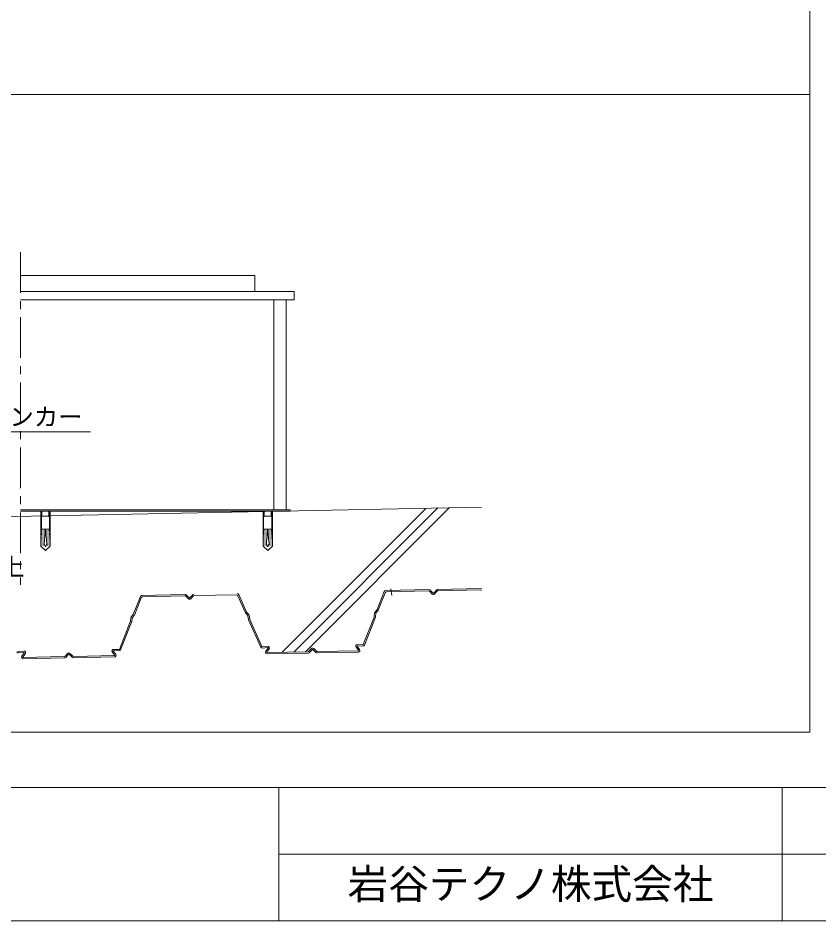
# Model space of a CAD drawing. Units: millimetres, scale not verified. Extents: x -2125 to 1875, y -1406 to 1354.
# Drawn here: x -1198 to -213, y -1406 to -295 of the extents above; entities that cross this region are included whole.
import ezdxf
from ezdxf.enums import TextEntityAlignment as Align

# ---------------------------------------------------------------- set-up
doc = ezdxf.new("R2010")
doc.units = ezdxf.units.MM
doc.header["$LTSCALE"] = 10
doc.linetypes.add('CHAIN1', pattern=[8, 5, -1, 1, -1])
doc.layers.add('0-0', color=7, linetype='Continuous', lineweight=9)
doc.layers.add('1-0', color=4, linetype='Continuous', lineweight=9)
doc.styles.add('ＭＳ ゴシック', font='')
doc.styles.get('ＭＳ ゴシック').set_extended_font_data('MS Gothic')

msp = doc.modelspace()

# ---------------------------------------------------------------- linework, layer by layer
at = {"layer": '0-0', "linetype": 'CHAIN1'}
msp.add_line((-1194.82, -582.99), (-1194.82, -992.01), dxfattribs=at)
at = {"layer": '0-0'}
for p, q in [((-908.16, -611.39), (-1194.82, -611.39)), ((-906.66, -611.39), (-908.16, -611.39)), ((-906.66, -631.39), (-906.66, -611.39)), ((-903.16, -631.39), (-1194.82, -631.39)), ((-858.16, -631.39), (-906.66, -631.39)), ((-858.16, -631.39), (-858.16, -641.39)), ((-858.16, -631.39), (-858.16, -641.39)), ((-1194.82, -641.39), (-858.16, -641.39)), ((-883.16, -641.39), (-883.16, -899.89)), ((-868.16, -641.39), (-868.16, -899.89)), ((-1641.78, -916.96), (-627.84, -896.68)), ((-696.04, -898.05), (-873.01, -1075.02)), ((-681.73, -897.76), (-858.71, -1074.74)), ((-667.43, -897.47), (-844.4, -1074.45)), ((-863.16, -899.89), (-1194.82, -899.89)), ((-863.16, -901.39), (-1194.82, -901.39)), ((-1169.91, -901.39), (-1169.91, -944.42)), ((-1169.16, -923.76), (-1169.16, -901.39)), ((-1169.16, -908.46), (-1168.48, -907.79)), ((-1168.48, -907.79), (-1168.48, -901.39)), ((-1159.83, -907.79), (-1168.48, -907.79)), ((-1159.83, -907.79), (-1159.83, -901.39)), ((-1159.83, -907.79), (-1159.16, -908.46)), ((-1159.16, -923.76), (-1159.16, -901.39)), ((-1158.41, -901.39), (-1158.41, -944.42)), ((-896.51, -901.39), (-896.51, -944.42)), ((-895.76, -923.76), (-895.76, -901.39)), ((-895.08, -907.79), (-895.76, -908.46)), ((-895.08, -907.79), (-895.08, -901.39)), ((-895.08, -907.79), (-886.43, -907.79)), ((-886.43, -907.79), (-886.43, -901.39)), ((-885.76, -908.46), (-886.43, -907.79)), ((-885.76, -923.76), (-885.76, -901.39)), ((-885.01, -901.39), (-885.01, -944.42)), ((-863.16, -899.89), (-863.16, -901.39)), ((-1169.52, -930.64), (-1169.72, -933.07)), ((-1169.21, -930.36), (-1169.52, -930.64)), ((-1164.8, -930.98), (-1169.52, -930.64)), ((-1169.08, -928.52), (-1169.36, -928.2)), ((-1164.63, -928.48), (-1169.36, -928.2)), ((-1168.92, -925.47), (-1169.23, -925.76)), ((-1169.21, -930.36), (-1169.08, -928.52)), ((-1169.16, -923.76), (-1164.41, -923.76)), ((-1168.87, -924.06), (-1169.14, -923.76)), ((-1168.92, -925.47), (-1168.87, -924.06)), ((-1163.91, -923.46), (-1164.41, -923.46)), ((-1163.81, -925.97), (-1163.91, -923.46)), ((-1159.16, -923.76), (-1163.9, -923.76)), ((-1163.81, -925.97), (-1159.08, -925.76)), ((-1163.68, -928.48), (-1163.81, -925.97)), ((-1163.68, -928.48), (-1158.95, -928.2)), ((-1163.51, -930.98), (-1163.68, -928.48)), ((-1163.51, -930.98), (-1158.79, -930.64)), ((-1163.31, -933.49), (-1163.51, -930.98)), ((-1159.44, -924.06), (-1159.17, -923.76)), ((-1159.39, -925.47), (-1159.44, -924.06)), ((-1159.39, -925.47), (-1159.08, -925.76)), ((-1159.23, -928.52), (-1158.95, -928.2)), ((-1159.1, -930.36), (-1159.23, -928.52)), ((-1159.1, -930.36), (-1158.79, -930.64)), ((-1159.08, -925.76), (-1158.95, -928.2)), ((-1158.79, -930.64), (-1158.59, -933.07)), ((-896.12, -930.64), (-896.32, -933.07)), ((-895.81, -930.36), (-896.12, -930.64)), ((-891.4, -930.98), (-896.12, -930.64)), ((-895.83, -925.76), (-895.96, -928.2)), ((-891.23, -928.48), (-895.96, -928.2)), ((-895.68, -928.52), (-895.96, -928.2)), ((-895.52, -925.47), (-895.83, -925.76)), ((-891.1, -925.97), (-895.83, -925.76)), ((-895.81, -930.36), (-895.68, -928.52)), ((-895.76, -923.76), (-891.02, -923.76)), ((-895.47, -924.06), (-895.74, -923.76)), ((-895.52, -925.47), (-895.47, -924.06)), ((-891.6, -933.49), (-891.4, -930.98)), ((-891.4, -930.98), (-891.23, -928.48)), ((-891.23, -928.48), (-891.1, -925.97)), ((-891.1, -925.97), (-891.01, -923.46)), ((-891.01, -923.46), (-890.51, -923.46)), ((-885.76, -923.76), (-890.5, -923.76)), ((-890.28, -928.48), (-885.55, -928.2)), ((-890.11, -930.98), (-885.39, -930.64)), ((-886.04, -924.06), (-885.77, -923.76)), ((-885.99, -925.47), (-886.04, -924.06)), ((-885.99, -925.47), (-885.68, -925.76)), ((-885.83, -928.52), (-885.55, -928.2)), ((-885.71, -930.36), (-885.83, -928.52)), ((-885.71, -930.36), (-885.39, -930.64)), ((-885.39, -930.64), (-885.19, -933.07)), ((-1169.62, -935.24), (-1169.91, -935.47)), ((-1165.24, -935.99), (-1169.91, -935.51)), ((-1165.51, -938.48), (-1169.91, -937.97)), ((-1165.81, -940.98), (-1169.91, -940.44)), ((-1166.16, -943.46), (-1169.91, -942.92)), ((-1169.45, -933.4), (-1169.72, -933.07)), ((-1165, -933.49), (-1169.72, -933.07)), ((-1169.62, -935.24), (-1169.45, -933.4)), ((-1166.16, -943.46), (-1165.81, -940.98)), ((-1163.31, -933.49), (-1158.59, -933.07)), ((-1163.07, -935.99), (-1163.31, -933.49)), ((-1163.07, -935.99), (-1158.41, -935.51)), ((-1162.8, -938.48), (-1163.07, -935.99)), ((-1162.8, -938.48), (-1158.41, -937.97)), ((-1162.5, -940.98), (-1162.8, -938.48)), ((-1162.5, -940.98), (-1158.41, -940.44)), ((-1162.16, -943.46), (-1162.5, -940.98)), ((-1162.16, -943.46), (-1158.41, -942.92)), ((-1158.86, -933.4), (-1158.59, -933.07)), ((-1158.69, -935.24), (-1158.86, -933.4)), ((-1158.69, -935.24), (-1158.41, -935.47)), ((-896.22, -935.24), (-896.51, -935.47)), ((-891.84, -935.99), (-896.51, -935.51)), ((-892.11, -938.48), (-896.51, -937.97)), ((-892.41, -940.98), (-896.51, -940.44)), ((-892.76, -943.46), (-896.51, -942.92)), ((-891.6, -933.49), (-896.32, -933.07)), ((-896.05, -933.4), (-896.32, -933.07)), ((-896.22, -935.24), (-896.05, -933.4)), ((-892.76, -943.46), (-892.41, -940.98)), ((-892.41, -940.98), (-892.11, -938.48)), ((-892.11, -938.48), (-891.84, -935.99)), ((-891.84, -935.99), (-891.6, -933.49)), ((-889.91, -933.49), (-885.19, -933.07)), ((-889.67, -935.99), (-885.01, -935.51)), ((-889.4, -938.48), (-885.01, -937.97)), ((-889.1, -940.98), (-885.01, -940.44)), ((-888.76, -943.46), (-889.1, -940.98)), ((-888.76, -943.46), (-885.01, -942.92)), ((-885.46, -933.4), (-885.19, -933.07)), ((-885.29, -935.24), (-885.46, -933.4)), ((-885.29, -935.24), (-885.01, -935.47)), ((-1169.91, -944.42), (-1164.16, -949.73)), ((-1158.41, -944.42), (-1164.16, -949.73)), ((-896.51, -944.42), (-890.76, -949.73)), ((-885.01, -944.42), (-890.76, -949.73)), ((-692.24, -997.99), (-745.59, -999.06)), ((-739.34, -996.96), (-738.19, -1005.07)), ((-687.13, -1002.22), (-690.79, -998.57)), ((-686.56, -1002.21), (-683.05, -998.42)), ((-681.62, -997.78), (-628.27, -996.71)), ((-680.91, -999.36), (-629.3, -998.33)), ((-1056.12, -1028.44), (-1047.35, -1006.32)), ((-1054.73, -1029.28), (-1046.25, -1007.9)), ((-992.18, -1003.99), (-1046.86, -1005.08)), ((-992.83, -1005.6), (-1044.43, -1006.64)), ((-991.38, -1006.19), (-988.2, -1009.35)), ((-987.07, -1008.22), (-990.73, -1004.57)), ((-986.5, -1008.21), (-982.99, -1004.42)), ((-982.28, -1006), (-985.32, -1009.29)), ((-980.85, -1005.36), (-929.24, -1004.33)), ((-918.05, -1026.55), (-927.37, -1005.52)), ((-916.7, -1025.65), (-926.34, -1003.9)), ((-756.18, -1022.44), (-747.41, -1000.32)), ((-754.79, -1023.28), (-746.31, -1001.9)), ((-692.89, -999.6), (-744.49, -1000.64)), ((-691.44, -1000.19), (-688.26, -1003.35)), ((-682.34, -1000.01), (-685.38, -1003.3)), ((-1059.64, -1037.12), (-1059.15, -1032.68)), ((-1058.68, -1031.59), (-1056.46, -1029.01)), ((-1057.14, -1032.26), (-1055.07, -1029.85)), ((-915.52, -1029.42), (-917.69, -1027.1)), ((-914.01, -1028.7), (-916.33, -1026.21)), ((-914.38, -1034.64), (-915.01, -1030.49)), ((-912.83, -1034.19), (-913.5, -1029.76)), ((-773.25, -1065.51), (-759.82, -1031.65)), ((-771.76, -1066.1), (-758.26, -1032.03)), ((-759.7, -1031.13), (-759.21, -1026.68)), ((-758.74, -1025.59), (-756.52, -1023.01)), ((-758.13, -1031.51), (-757.67, -1027.34)), ((-757.2, -1026.26), (-755.13, -1023.85)), ((-1073.19, -1071.51), (-1059.76, -1037.64)), ((-1071.7, -1072.1), (-1058.2, -1038.03)), ((-1058.07, -1037.51), (-1057.61, -1033.34)), ((-899.38, -1068.66), (-914.24, -1035.15)), ((-897.92, -1068.01), (-912.68, -1034.7)), ((-780.34, -1065.42), (-773.64, -1065.77)), ((-1190.77, -1073.63), (-1197.46, -1074.24)), ((-1190.63, -1075.22), (-1197.31, -1075.84)), ((-1193.06, -1079.84), (-1190.26, -1075.85)), ((-1191.75, -1080.76), (-1188.95, -1076.77)), ((-1139.94, -1079.75), (-1136.89, -1076.46)), ((-1130.83, -1079.57), (-1134.01, -1076.4)), ((-1079.02, -1078.5), (-1081.97, -1074.63)), ((-1077.75, -1077.53), (-1080.7, -1073.66)), ((-1080.36, -1073.02), (-1073.66, -1073.36)), ((-1080.28, -1071.42), (-1073.58, -1071.76)), ((-890.83, -1067.63), (-897.52, -1068.24)), ((-890.69, -1069.22), (-897.37, -1069.84)), ((-893.12, -1073.84), (-890.32, -1069.85)), ((-891.81, -1074.76), (-889.01, -1070.77)), ((-841.42, -1074.39), (-891.48, -1075.39)), ((-840.71, -1075.98), (-891.45, -1076.99)), ((-840, -1073.75), (-836.95, -1070.46)), ((-840, -1073.75), (-836.95, -1070.46)), ((-840, -1073.75), (-836.95, -1070.46)), ((-840, -1073.75), (-836.95, -1070.46)), ((-835.78, -1071.55), (-839.28, -1075.33)), ((-835.78, -1071.55), (-839.28, -1075.33)), ((-835.78, -1071.55), (-839.28, -1075.33)), ((-835.78, -1071.55), (-839.28, -1075.33)), ((-835.2, -1071.53), (-831.54, -1075.18)), ((-835.2, -1071.53), (-831.54, -1075.18)), ((-835.2, -1071.53), (-831.54, -1075.18)), ((-835.2, -1071.53), (-831.54, -1075.18)), ((-830.89, -1073.57), (-834.07, -1070.4)), ((-830.89, -1073.57), (-834.07, -1070.4)), ((-830.89, -1073.57), (-834.07, -1070.4)), ((-830.89, -1073.57), (-834.07, -1070.4)), ((-830.09, -1075.76), (-779.36, -1074.75)), ((-829.44, -1074.15), (-779.39, -1073.15)), ((-779.08, -1072.51), (-782.03, -1068.63)), ((-777.81, -1071.54), (-780.76, -1067.66)), ((-780.42, -1067.02), (-773.72, -1067.36)), ((-1141.36, -1080.39), (-1191.42, -1081.39)), ((-1140.65, -1081.97), (-1191.39, -1082.99)), ((-1135.72, -1077.54), (-1139.22, -1081.33)), ((-1135.72, -1077.54), (-1139.22, -1081.33)), ((-1135.14, -1077.53), (-1131.48, -1081.18)), ((-1135.14, -1077.53), (-1131.48, -1081.18)), ((-1130.03, -1081.76), (-1079.3, -1080.75)), ((-1129.38, -1080.15), (-1079.33, -1079.15)), ((-2125.43, -1241.17), (1874.57, -1241.17)), ((1874.57, -1241.17), (-1917.86, -1241.17)), ((-877.2, -1241.17), (-877.2, -1405.51)), ((-257.71, -1241.17), (-257.71, -1405.51)), ((1874.57, -1405.51), (-2125.43, -1405.51))]:
    msp.add_line(p, q, dxfattribs=at)
for points in [[(-1108.81, -803.89), (-1400.6, -803.89), (-1440.45, -889.87)], [(-1164.5, -925.97), (-1169.23, -925.76), (-1169.36, -928.2)], [(-1165.24, -935.99), (-1165, -933.49), (-1164.8, -930.98), (-1164.63, -928.48), (-1164.5, -925.97), (-1164.41, -923.46)], [(-889.67, -935.99), (-889.91, -933.49), (-890.11, -930.98), (-890.28, -928.48), (-890.41, -925.97), (-890.51, -923.46)], [(-890.41, -925.97), (-885.68, -925.76), (-885.55, -928.2)], [(-1165.81, -940.98), (-1165.51, -938.48), (-1165.24, -935.99)], [(-889.1, -940.98), (-889.4, -938.48), (-889.67, -935.99)], [(-877.2, -1323.34), (-257.71, -1323.34), (482.51, -1323.34)]]:
    msp.add_lwpolyline(points, dxfattribs=at)
for centre, radius, start, end in [((-1152.62, -938.74), 13.3, 188.441, 205.72), ((-1175.69, -938.74), 13.3, 334.28, 351.559), ((-879.22, -938.74), 13.3, 188.441, 205.72), ((-902.29, -938.74), 13.3, 334.28, 351.559), ((-1164.16, -944.3), 0.5, 205.72, 334.28), ((-890.76, -944.3), 0.5, 205.72, 334.28), ((-745.55, -1001.06), 2, 91.14576, 158.37836), ((-692.2, -999.99), 2, 45.08485, 91.14576), ((-692.2, -999.99), 2, 45.08485, 91.14576), ((-681.58, -999.78), 2, 91.14576, 137.20667), ((-681.58, -999.78), 2, 91.14576, 137.20667), ((-680.87, -1001.36), 2, 91.14576, 137.20667), ((-680.87, -1001.36), 2, 91.14576, 137.20667), ((-629.26, -1000.33), 2, 44.56455, 91.14576), ((-628.23, -998.71), 2, 78.65498, 91.14576), ((-1045.49, -1007.06), 2, 91.14576, 158.37836), ((-1044.39, -1008.63), 2, 149.95866, 158.37836), ((-1044.39, -1008.63), 2, 91.14576, 149.95866), ((-992.79, -1007.6), 2, 45.08485, 91.14576), ((-992.79, -1007.6), 2, 45.08485, 91.14576), ((-992.14, -1005.99), 2, 45.08485, 91.14576), ((-992.14, -1005.99), 2, 45.08485, 91.14576), ((-986.79, -1007.94), 2, 225.08485, 271.14576), ((-986.79, -1007.94), 0.4, 225.08485, 271.14576), ((-986.79, -1007.94), 0.4, 271.14576, 317.20667), ((-986.79, -1007.94), 2, 271.14576, 317.20667), ((-981.52, -1005.78), 2, 91.14576, 137.20667), ((-981.52, -1005.78), 2, 91.14576, 137.20667), ((-980.81, -1007.36), 2, 91.14576, 137.20667), ((-980.81, -1007.36), 2, 91.14576, 137.20667), ((-929.2, -1006.33), 2, 23.91317, 91.14576), ((-928.17, -1004.71), 2, 23.91317, 91.14576), ((-744.45, -1002.64), 2, 91.14576, 158.37836), ((-692.85, -1001.6), 2, 45.08485, 91.14576), ((-692.85, -1001.6), 2, 45.08485, 91.14576), ((-686.85, -1001.94), 2, 225.08485, 271.14576), ((-686.85, -1001.94), 0.4, 225.08485, 271.14576), ((-686.85, -1001.94), 0.4, 271.14576, 317.20667), ((-686.85, -1001.94), 2, 271.14576, 317.20667), ((-1057.16, -1032.89), 2, 139.32559, 173.75972), ((-1055.62, -1033.56), 2, 139.32559, 173.75972), ((-1057.98, -1027.7), 2, 319.32559, 338.37836), ((-1056.59, -1028.54), 2, 319.32559, 338.37836), ((-916.22, -1025.74), 2, 203.91317, 222.96593), ((-914.87, -1024.84), 2, 203.91317, 222.96593), ((-916.99, -1030.79), 2, 8.53181, 42.96593), ((-915.48, -1030.06), 2, 8.53181, 42.96593), ((-761.68, -1030.91), 2, 338.37836, 353.75972), ((-757.22, -1026.89), 2, 139.32559, 173.75972), ((-760.12, -1031.3), 2, 338.37836, 353.75972), ((-755.68, -1027.56), 2, 139.32559, 173.75972), ((-758.04, -1021.71), 2, 319.32559, 338.37836), ((-756.65, -1022.54), 2, 319.32559, 338.37836), ((-1061.62, -1036.91), 2, 338.37836, 353.75972), ((-1060.06, -1037.3), 2, 338.37836, 353.75972), ((-912.41, -1034.34), 2, 188.53181, 203.91317), ((-910.86, -1033.89), 2, 188.53181, 203.91317), ((-780.44, -1067.42), 2, 87.06015, 217.35922), ((-773.62, -1065.37), 2, 267.06015, 338.37836), ((-773.62, -1065.37), 0.4, 267.06015, 338.37836), ((-1197.49, -1073.84), 2, 203.91317, 275.23138), ((-1197.49, -1073.84), 0.4, 203.91317, 275.23138), ((-1190.59, -1075.62), 2, 324.9323, 95.23138), ((-1190.59, -1075.62), 0.4, 324.9323, 95.23138), ((-1135.42, -1077.82), 2, 91.14576, 137.20667), ((-1135.42, -1077.82), 2, 91.14576, 137.20667), ((-1135.42, -1077.82), 2, 45.08485, 91.14576), ((-1135.42, -1077.82), 2, 45.08485, 91.14576), ((-1080.38, -1073.42), 2, 87.06015, 217.35922), ((-1080.38, -1073.42), 0.4, 87.06015, 217.35922), ((-1073.56, -1071.36), 2, 267.06015, 338.37836), ((-1073.56, -1071.36), 0.4, 267.06015, 338.37836), ((-897.55, -1067.84), 2, 203.91317, 275.23138), ((-897.55, -1067.84), 0.4, 203.91317, 275.23138), ((-891.49, -1074.99), 2, 144.9323, 271.14576), ((-891.49, -1074.99), 0.4, 144.9323, 271.14576), ((-890.65, -1069.62), 2, 324.9323, 95.23138), ((-890.65, -1069.62), 0.4, 324.9323, 95.23138), ((-841.46, -1072.39), 2, 271.14576, 317.20667), ((-841.46, -1072.39), 2, 271.14576, 317.20667), ((-841.46, -1072.39), 2, 271.14576, 317.20667), ((-841.46, -1072.39), 2, 271.14576, 317.20667), ((-841.46, -1072.39), 2, 271.14576, 317.20667), ((-841.46, -1072.39), 2, 271.14576, 317.20667), ((-841.46, -1072.39), 2, 271.14576, 317.20667), ((-841.46, -1072.39), 2, 271.14576, 317.20667), ((-840.75, -1073.98), 2, 271.14576, 317.20667), ((-840.75, -1073.98), 2, 271.14576, 317.20667), ((-840.75, -1073.98), 2, 271.14576, 317.20667), ((-840.75, -1073.98), 2, 271.14576, 317.20667), ((-840.75, -1073.98), 2, 271.14576, 317.20667), ((-840.75, -1073.98), 2, 271.14576, 317.20667), ((-840.75, -1073.98), 2, 271.14576, 317.20667), ((-840.75, -1073.98), 2, 271.14576, 317.20667), ((-835.48, -1071.82), 2, 91.14576, 137.20667), ((-835.48, -1071.82), 2, 91.14576, 137.20667), ((-835.48, -1071.82), 2, 91.14576, 137.20667), ((-835.48, -1071.82), 2, 91.14576, 137.20667), ((-835.48, -1071.82), 0.4, 91.14576, 137.20667), ((-835.48, -1071.82), 0.4, 91.14576, 137.20667), ((-835.48, -1071.82), 0.4, 91.14576, 137.20667), ((-835.48, -1071.82), 0.4, 91.14576, 137.20667), ((-835.48, -1071.82), 2, 45.08485, 91.14576), ((-835.48, -1071.82), 2, 45.08485, 91.14576), ((-835.48, -1071.82), 2, 45.08485, 91.14576), ((-835.48, -1071.82), 2, 45.08485, 91.14576), ((-835.48, -1071.82), 0.4, 45.08485, 91.14576), ((-835.48, -1071.82), 0.4, 45.08485, 91.14576), ((-835.48, -1071.82), 0.4, 45.08485, 91.14576), ((-835.48, -1071.82), 0.4, 45.08485, 91.14576), ((-830.13, -1073.76), 2, 225.08485, 271.14576), ((-830.13, -1073.76), 2, 225.08485, 271.14576), ((-830.13, -1073.76), 2, 225.08485, 271.14576), ((-830.13, -1073.76), 2, 225.08485, 271.14576), ((-830.13, -1073.76), 2, 225.08485, 271.14576), ((-830.13, -1073.76), 2, 225.08485, 271.14576), ((-830.13, -1073.76), 2, 225.08485, 271.14576), ((-830.13, -1073.76), 2, 225.08485, 271.14576), ((-829.48, -1072.15), 2, 225.08485, 271.14576), ((-829.48, -1072.15), 2, 225.08485, 271.14576), ((-829.48, -1072.15), 2, 225.08485, 271.14576), ((-829.48, -1072.15), 2, 225.08485, 271.14576), ((-829.48, -1072.15), 2, 225.08485, 271.14576), ((-829.48, -1072.15), 2, 225.08485, 271.14576), ((-829.48, -1072.15), 2, 225.08485, 271.14576), ((-829.48, -1072.15), 2, 225.08485, 271.14576), ((-780.44, -1067.42), 0.4, 87.06015, 217.35922), ((-779.4, -1072.75), 0.4, 271.14576, 37.35922), ((-779.4, -1072.75), 2, 271.14576, 37.35922), ((-1191.43, -1080.99), 2, 144.9323, 271.14576), ((-1191.43, -1080.99), 0.4, 144.9323, 271.14576), ((-1141.4, -1078.39), 2, 271.14576, 317.20667), ((-1141.4, -1078.39), 2, 271.14576, 317.20667), ((-1140.69, -1079.97), 2, 271.14576, 317.20667), ((-1140.69, -1079.97), 2, 271.14576, 317.20667), ((-1135.42, -1077.82), 0.4, 91.14576, 137.20667), ((-1135.42, -1077.82), 0.4, 91.14576, 137.20667), ((-1135.42, -1077.82), 0.4, 45.08485, 91.14576), ((-1135.42, -1077.82), 0.4, 45.08485, 91.14576), ((-1130.07, -1079.76), 2, 225.08485, 271.14576), ((-1130.07, -1079.76), 2, 225.08485, 271.14576), ((-1129.42, -1078.15), 2, 225.08485, 271.14576), ((-1129.42, -1078.15), 2, 225.08485, 271.14576), ((-1079.34, -1078.75), 0.4, 271.14576, 37.35922), ((-1079.34, -1078.75), 2, 271.14576, 37.35922)]:
    msp.add_arc(centre, radius, start, end, dxfattribs=at)
at = {"layer": '1-0'}
for p, q in [((-223.78, 1180.5), (-223.78, -1173.5)), ((-1969.1, -388.83), (-223.78, -388.83)), ((-1969.1, -1173.5), (-223.78, -1173.5))]:
    msp.add_line(p, q, dxfattribs=at)

# ---------------------------------------------------------------- texts
at = {"layer": '0-0', "style": 'ＭＳ ゴシック'}
for s, p in [('ホールインアンカー', (-1388.48, -803.01)), ('埋込深さ40mm以上', (-1429.68, -987.56))]:
    msp.add_text(s, height=21.99, dxfattribs=at).set_placement(p, align=Align.BOTTOM_LEFT)
at = {"layer": '0-0', "color": 6, "style": 'ＭＳ ゴシック'}
msp.add_text('岩谷テクノ株式会社', height=36.66, dxfattribs=at).set_placement((-792.45, -1389.42), align=Align.BOTTOM_LEFT)

doc.saveas('drawing.dxf')
